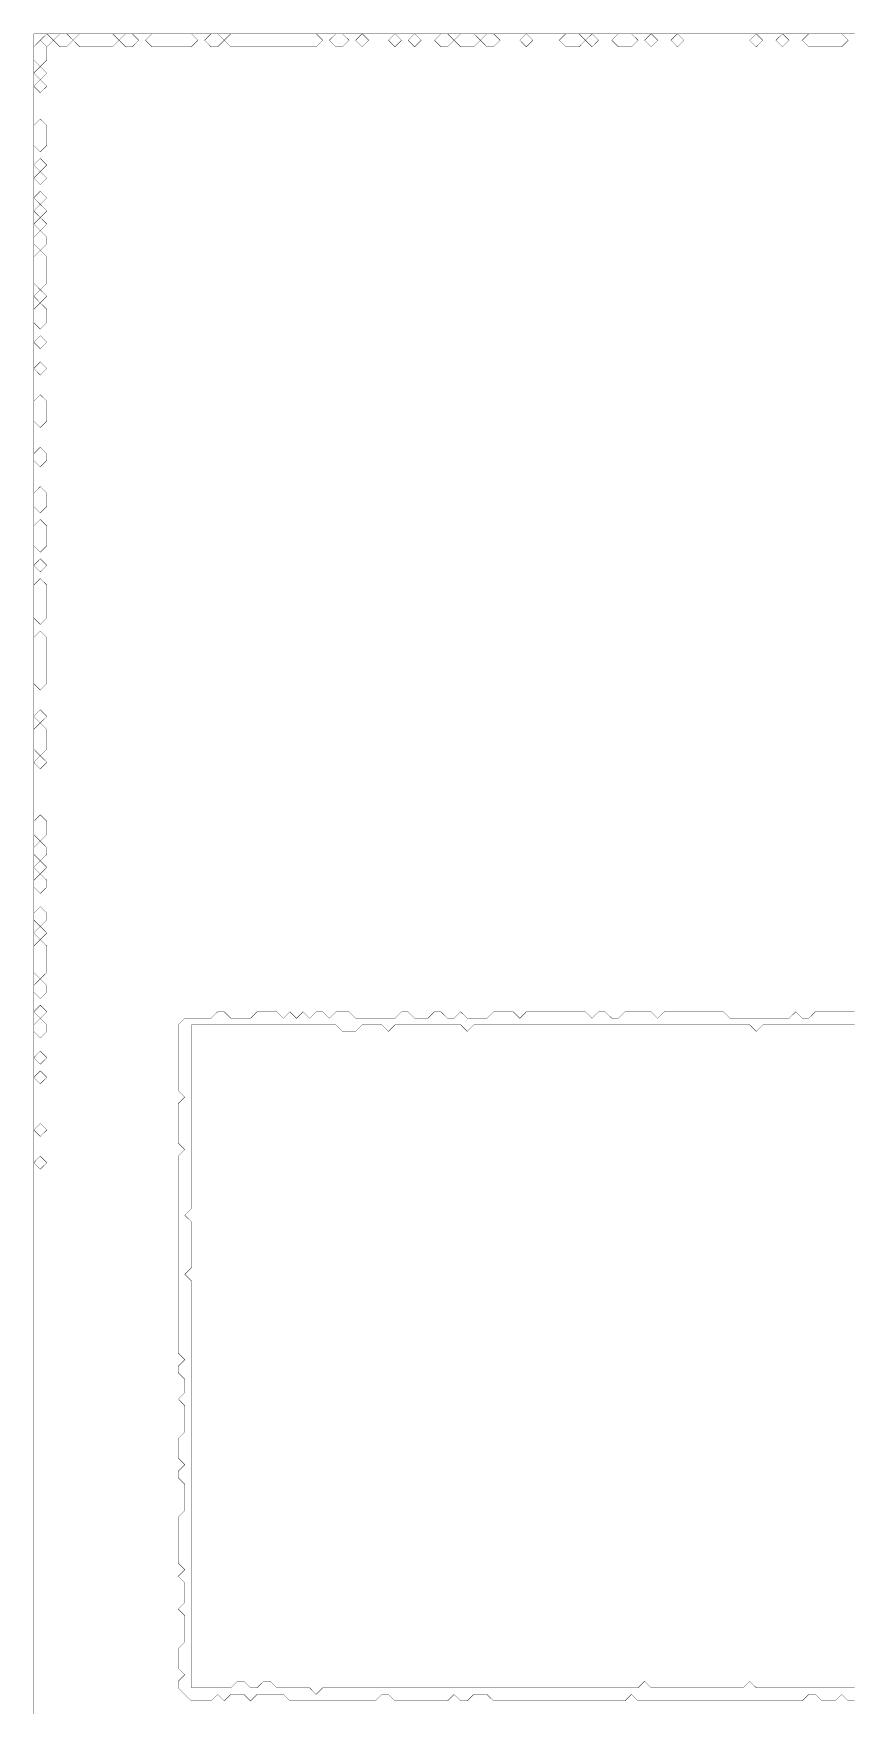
# Model space of a CAD drawing. Header units: metres. Extents: x 0 to 5082, y -5082 to 0.
# Drawn here: x 0 to 1238, y -2536 to 0 of the extents above; entities that cross this region are included whole.
import ezdxf

# ---------------------------------------------------------------- set-up
doc = ezdxf.new("R2010")
doc.units = ezdxf.units.M
doc.layers.add('conductor', color=1, linetype='Continuous')
doc.layers.add('substrate', color=5, linetype='Continuous')

msp = doc.modelspace()

# ---------------------------------------------------------------- linework, layer by layer
at = {"layer": 'conductor', "const_width": 0.5}
msp.add_lwpolyline([(1243.2, -1501.7), (1233.2, -1501.7), (1223.3, -1501.7), (1213.3, -1501.7), (1203.4, -1501.7), (1193.4, -1501.7), (1183.5, -1501.7), (1173.5, -1501.7), (1163.6, -1501.7), (1153.7, -1501.7), (1143.7, -1501.7), (1133.8, -1501.7), (1123.8, -1501.7), (1113.9, -1501.7), (1103.9, -1501.7), (1094, -1511.7), (1084, -1501.7), (1074.1, -1501.7), (1064.1, -1501.7), (1054.2, -1501.7), (1044.3, -1501.7), (1034.3, -1501.7), (1024.4, -1501.7), (1014.4, -1501.7), (1004.5, -1501.7), (994.5, -1501.7), (984.6, -1501.7), (974.6, -1501.7), (964.7, -1501.7), (954.8, -1501.7), (944.8, -1501.7), (934.9, -1501.7), (924.9, -1501.7), (915, -1501.7), (905, -1501.7), (895.1, -1501.7), (885.1, -1501.7), (875.2, -1501.7), (865.2, -1501.7), (855.3, -1501.7), (845.4, -1501.7), (835.4, -1501.7), (825.5, -1501.7), (815.5, -1501.7), (805.6, -1501.7), (795.6, -1501.7), (785.7, -1501.7), (775.7, -1501.7), (765.8, -1501.7), (755.8, -1501.7), (745.9, -1501.7), (736, -1501.7), (726, -1501.7), (716.1, -1501.7), (706.1, -1501.7), (696.2, -1501.7), (686.2, -1501.7), (676.3, -1501.7), (666.3, -1501.7), (656.4, -1511.7), (646.4, -1501.7), (636.5, -1501.7), (626.6, -1501.7), (616.6, -1501.7), (606.7, -1501.7), (596.7, -1501.7), (586.8, -1501.7), (576.8, -1501.7), (566.9, -1501.7), (556.9, -1501.7), (547, -1501.7), (537, -1511.7), (527.1, -1501.7), (517.2, -1501.7), (507.2, -1501.7), (497.3, -1501.7), (487.3, -1511.7), (477.4, -1511.7), (467.4, -1511.7), (457.5, -1501.7), (447.5, -1501.7), (437.6, -1501.7), (427.6, -1501.7), (417.7, -1501.7), (407.8, -1501.7), (397.8, -1501.7), (387.9, -1501.7), (377.9, -1501.7), (368, -1501.7), (358, -1501.7), (348.1, -1501.7), (338.1, -1501.7), (328.2, -1501.7), (318.2, -1501.7), (308.3, -1501.7), (298.4, -1501.7), (288.4, -1501.7), (278.5, -1501.7), (268.5, -1501.7), (258.6, -1501.7), (248.6, -1501.7), (238.7, -1501.7), (238.7, -1511.7), (238.7, -1521.6), (238.7, -1531.6), (238.7, -1541.5), (238.7, -1551.5), (238.7, -1561.4), (238.7, -1571.4), (238.7, -1581.3), (238.7, -1591.2), (238.7, -1601.2), (238.7, -1611.1), (238.7, -1621.1), (238.7, -1631), (238.7, -1641), (238.7, -1650.9), (238.7, -1660.9), (238.7, -1670.8), (238.7, -1680.8), (238.7, -1690.7), (238.7, -1700.6), (238.7, -1710.6), (238.7, -1720.5), (238.7, -1730.5), (238.7, -1740.4), (238.7, -1750.4), (238.7, -1760.3), (238.7, -1770.3), (238.7, -1780.2), (228.7, -1790.2), (238.7, -1800.1), (238.7, -1810), (238.7, -1820), (238.7, -1829.9), (238.7, -1839.9), (238.7, -1849.8), (238.7, -1859.8), (238.7, -1869.7), (228.7, -1879.7), (238.7, -1889.6), (238.7, -1899.6), (238.7, -1909.5), (238.7, -1919.4), (238.7, -1929.4), (238.7, -1939.3), (238.7, -1949.3), (238.7, -1959.2), (238.7, -1969.2), (238.7, -1979.1), (238.7, -1989.1), (238.7, -1999), (238.7, -2009), (238.7, -2018.9), (238.7, -2028.8), (238.7, -2038.8), (238.7, -2048.7), (238.7, -2058.7), (238.7, -2068.6), (238.7, -2078.6), (238.7, -2088.5), (238.7, -2098.5), (238.7, -2108.4), (238.7, -2118.4), (238.7, -2128.3), (238.7, -2138.2), (238.7, -2148.2), (238.7, -2158.1), (238.7, -2168.1), (238.7, -2178), (238.7, -2188), (238.7, -2197.9), (238.7, -2207.9), (238.7, -2217.8), (238.7, -2227.8), (238.7, -2237.7), (238.7, -2247.6), (238.7, -2257.6), (238.7, -2267.5), (238.7, -2277.5), (238.7, -2287.4), (238.7, -2297.4), (238.7, -2307.3), (238.7, -2317.3), (238.7, -2327.2), (238.7, -2337.1), (238.7, -2347.1), (238.7, -2357), (238.7, -2367), (238.7, -2376.9), (238.7, -2386.9), (238.7, -2396.8), (238.7, -2406.8), (238.7, -2416.7), (238.7, -2426.7), (238.7, -2436.6), (238.7, -2446.5), (238.7, -2456.5), (238.7, -2466.4), (238.7, -2476.4), (238.7, -2486.3), (238.7, -2496.3), (238.7, -2506.2), (248.6, -2506.2), (258.6, -2506.2), (268.5, -2506.2), (278.5, -2506.2), (288.4, -2506.2), (298.4, -2506.2), (308.3, -2496.3), (318.2, -2496.3), (328.2, -2506.2), (338.1, -2506.2), (348.1, -2496.3), (358, -2496.3), (368, -2506.2), (377.9, -2506.2), (387.9, -2506.2), (397.8, -2506.2), (407.8, -2506.2), (417.7, -2506.2), (427.6, -2516.2), (437.6, -2506.2), (447.5, -2506.2), (457.5, -2506.2), (467.4, -2506.2), (477.4, -2506.2), (487.3, -2506.2), (497.3, -2506.2), (507.2, -2506.2), (517.2, -2506.2), (527.1, -2506.2), (537, -2506.2), (547, -2506.2), (556.9, -2506.2), (566.9, -2506.2), (576.8, -2506.2), (586.8, -2506.2), (596.7, -2506.2), (606.7, -2506.2), (616.6, -2506.2), (626.6, -2506.2), (636.5, -2506.2), (646.4, -2506.2), (656.4, -2506.2), (666.3, -2506.2), (676.3, -2506.2), (686.2, -2506.2), (696.2, -2506.2), (706.1, -2506.2), (716.1, -2506.2), (726, -2506.2), (736, -2506.2), (745.9, -2506.2), (755.8, -2506.2), (765.8, -2506.2), (775.7, -2506.2), (785.7, -2506.2), (795.6, -2506.2), (805.6, -2506.2), (815.5, -2506.2), (825.5, -2506.2), (835.4, -2506.2), (845.4, -2506.2), (855.3, -2506.2), (865.2, -2506.2), (875.2, -2506.2), (885.1, -2506.2), (895.1, -2506.2), (905, -2506.2), (915, -2506.2), (924.9, -2496.3), (934.9, -2506.2), (944.8, -2506.2), (954.8, -2506.2), (964.7, -2506.2), (974.6, -2506.2), (984.6, -2506.2), (994.5, -2506.2), (1004.5, -2506.2), (1014.4, -2506.2), (1024.4, -2506.2), (1034.3, -2506.2), (1044.3, -2506.2), (1054.2, -2506.2), (1064.1, -2506.2), (1074.1, -2506.2), (1084, -2496.3), (1094, -2506.2), (1103.9, -2506.2), (1113.9, -2506.2), (1123.8, -2506.2), (1133.8, -2506.2), (1143.7, -2506.2), (1153.7, -2506.2), (1163.6, -2506.2), (1173.5, -2506.2), (1183.5, -2506.2), (1193.4, -2506.2), (1203.4, -2506.2), (1213.3, -2506.2), (1223.3, -2506.2), (1233.2, -2506.2), (1243.2, -2506.2)], dxfattribs=at)
at = {"layer": 'substrate', "const_width": 0.5}
for points in [[(1243.2, 0), (1233.2, 0), (1223.3, 0), (1213.3, 0), (1203.4, 0), (1193.4, 0), (1183.5, 0), (1173.5, 0), (1163.6, 0), (1153.7, 0), (1143.7, 0), (1133.8, 0), (1123.8, 0), (1113.9, 0), (1103.9, 0), (1094, 0), (1084, 0), (1074.1, 0), (1064.1, 0), (1054.2, 0), (1044.3, 0), (1034.3, 0), (1024.4, 0), (1014.4, 0), (1004.5, 0), (994.5, 0), (984.6, 0), (974.6, 0), (964.7, 0), (954.8, 0), (944.8, 0), (934.9, 0), (924.9, 0), (915, 0), (905, 0), (895.1, 0), (885.1, 0), (875.2, 0), (865.2, 0), (855.3, 0), (845.4, 0), (835.4, 0), (825.5, 0), (815.5, 0), (805.6, 0), (795.6, 0), (785.7, 0), (775.7, 0), (765.8, 0), (755.8, 0), (745.9, 0), (736, 0), (726, 0), (716.1, 0), (706.1, 0), (696.2, 0), (686.2, 0), (676.3, 0), (666.3, 0), (656.4, 0), (646.4, 0), (636.5, 0), (626.6, 0), (616.6, 0), (606.7, 0), (596.7, 0), (586.8, 0), (576.8, 0), (566.9, 0), (556.9, 0), (547, 0), (537, 0), (527.1, 0), (517.2, 0), (507.2, 0), (497.3, 0), (487.3, 0), (477.4, 0), (467.4, 0), (457.5, 0), (447.5, 0), (437.6, 0), (427.6, 0), (417.7, 0), (407.8, 0), (397.8, 0), (387.9, 0), (377.9, 0), (368, 0), (358, 0), (348.1, 0), (338.1, 0), (328.2, 0), (318.2, 0), (308.3, 0), (298.4, 0), (288.4, 0), (278.5, 0), (268.5, 0), (258.6, 0), (248.6, 0), (238.7, 0), (228.7, 0), (218.8, 0), (208.9, 0), (198.9, 0), (189, 0), (179, 0), (169.1, 0), (159.1, 0), (149.2, 0), (139.2, 0), (129.3, 0), (119.3, 0), (109.4, 0), (99.5, 0), (89.5, 0), (79.6, 0), (69.6, 0), (59.7, 0), (49.7, 0), (39.8, 0), (29.8, 0), (19.9, 0), (9.9, 0), (0, 0), (0, -9.9), (0, -19.9), (0, -29.8), (0, -39.8), (0, -49.7), (0, -59.7), (0, -69.6), (0, -79.6), (0, -89.5), (0, -99.5), (0, -109.4), (0, -119.3), (0, -129.3), (0, -139.2), (0, -149.2), (0, -159.1), (0, -169.1), (0, -179), (0, -189), (0, -198.9), (0, -208.9), (0, -218.8), (0, -228.7), (0, -238.7), (0, -248.6), (0, -258.6), (0, -268.5), (0, -278.5), (0, -288.4), (0, -298.4), (0, -308.3), (0, -318.2), (0, -328.2), (0, -338.1), (0, -348.1), (0, -358), (0, -368), (0, -377.9), (0, -387.9), (0, -397.8), (0, -407.8), (0, -417.7), (0, -427.6), (0, -437.6), (0, -447.5), (0, -457.5), (0, -467.4), (0, -477.4), (0, -487.3), (0, -497.3), (0, -507.2), (0, -517.2), (0, -527.1), (0, -537), (0, -547), (0, -556.9), (0, -566.9), (0, -576.8), (0, -586.8), (0, -596.7), (0, -606.7), (0, -616.6), (0, -626.6), (0, -636.5), (0, -646.4), (0, -656.4), (0, -666.3), (0, -676.3), (0, -686.2), (0, -696.2), (0, -706.1), (0, -716.1), (0, -726), (0, -736), (0, -745.9), (0, -755.8), (0, -765.8), (0, -775.7), (0, -785.7), (0, -795.6), (0, -805.6), (0, -815.5), (0, -825.5), (0, -835.4), (0, -845.4), (0, -855.3), (0, -865.2), (0, -875.2), (0, -885.1), (0, -895.1), (0, -905), (0, -915), (0, -924.9), (0, -934.9), (0, -944.8), (0, -954.8), (0, -964.7), (0, -974.6), (0, -984.6), (0, -994.5), (0, -1004.5), (0, -1014.4), (0, -1024.4), (0, -1034.3), (0, -1044.3), (0, -1054.2), (0, -1064.1), (0, -1074.1), (0, -1084), (0, -1094), (0, -1103.9), (0, -1113.9), (0, -1123.8), (0, -1133.8), (0, -1143.7), (0, -1153.7), (0, -1163.6), (0, -1173.5), (0, -1183.5), (0, -1193.4), (0, -1203.4), (0, -1213.3), (0, -1223.3), (0, -1233.2), (0, -1243.2), (0, -1253.1), (0, -1263.1), (0, -1273), (0, -1282.9), (0, -1292.9), (0, -1302.8), (0, -1312.8), (0, -1322.7), (0, -1332.7), (0, -1342.6), (0, -1352.6), (0, -1362.5), (0, -1372.5), (0, -1382.4), (0, -1392.3), (0, -1402.3), (0, -1412.2), (0, -1422.2), (0, -1432.1), (0, -1442.1), (0, -1452), (0, -1462), (0, -1471.9), (0, -1481.9), (0, -1491.8), (0, -1501.7), (0, -1511.7), (0, -1521.6), (0, -1531.6), (0, -1541.5), (0, -1551.5), (0, -1561.4), (0, -1571.4), (0, -1581.3), (0, -1591.2), (0, -1601.2), (0, -1611.1), (0, -1621.1), (0, -1631), (0, -1641), (0, -1650.9), (0, -1660.9), (0, -1670.8), (0, -1680.8), (0, -1690.7), (0, -1700.6), (0, -1710.6), (0, -1720.5), (0, -1730.5), (0, -1740.4), (0, -1750.4), (0, -1760.3), (0, -1770.3), (0, -1780.2), (0, -1790.2), (0, -1800.1), (0, -1810), (0, -1820), (0, -1829.9), (0, -1839.9), (0, -1849.8), (0, -1859.8), (0, -1869.7), (0, -1879.7), (0, -1889.6), (0, -1899.6), (0, -1909.5), (0, -1919.4), (0, -1929.4), (0, -1939.3), (0, -1949.3), (0, -1959.2), (0, -1969.2), (0, -1979.1), (0, -1989.1), (0, -1999), (0, -2009), (0, -2018.9), (0, -2028.8), (0, -2038.8), (0, -2048.7), (0, -2058.7), (0, -2068.6), (0, -2078.6), (0, -2088.5), (0, -2098.5), (0, -2108.4), (0, -2118.4), (0, -2128.3), (0, -2138.2), (0, -2148.2), (0, -2158.1), (0, -2168.1), (0, -2178), (0, -2188), (0, -2197.9), (0, -2207.9), (0, -2217.8), (0, -2227.8), (0, -2237.7), (0, -2247.6), (0, -2257.6), (0, -2267.5), (0, -2277.5), (0, -2287.4), (0, -2297.4), (0, -2307.3), (0, -2317.3), (0, -2327.2), (0, -2337.1), (0, -2347.1), (0, -2357), (0, -2367), (0, -2376.9), (0, -2386.9), (0, -2396.8), (0, -2406.8), (0, -2416.7), (0, -2426.7), (0, -2436.6), (0, -2446.5), (0, -2456.5), (0, -2466.4), (0, -2476.4), (0, -2486.3), (0, -2496.3), (0, -2506.2), (0, -2516.2), (0, -2526.1), (0, -2536.1), (0, -2546)], [(1243.2, -2526.1), (1233.2, -2526.1), (1223.3, -2516.2), (1213.3, -2526.1), (1203.4, -2526.1), (1193.4, -2526.1), (1183.5, -2516.2), (1173.5, -2516.2), (1163.6, -2526.1), (1153.7, -2526.1), (1143.7, -2526.1), (1133.8, -2526.1), (1123.8, -2526.1), (1113.9, -2526.1), (1103.9, -2526.1), (1094, -2526.1), (1084, -2526.1), (1074.1, -2526.1), (1064.1, -2526.1), (1054.2, -2526.1), (1044.3, -2526.1), (1034.3, -2526.1), (1024.4, -2526.1), (1014.4, -2526.1), (1004.5, -2526.1), (994.5, -2526.1), (984.6, -2526.1), (974.6, -2526.1), (964.7, -2526.1), (954.8, -2526.1), (944.8, -2526.1), (934.9, -2526.1), (924.9, -2526.1), (915, -2526.1), (905, -2516.2), (895.1, -2526.1), (885.1, -2526.1), (875.2, -2526.1), (865.2, -2526.1), (855.3, -2526.1), (845.4, -2526.1), (835.4, -2526.1), (825.5, -2526.1), (815.5, -2526.1), (805.6, -2526.1), (795.6, -2526.1), (785.7, -2526.1), (775.7, -2526.1), (765.8, -2526.1), (755.8, -2526.1), (745.9, -2526.1), (736, -2526.1), (726, -2526.1), (716.1, -2526.1), (706.1, -2526.1), (696.2, -2526.1), (686.2, -2516.2), (676.3, -2516.2), (666.3, -2516.2), (656.4, -2526.1), (646.4, -2526.1), (636.5, -2516.2), (626.6, -2526.1), (616.6, -2526.1), (606.7, -2526.1), (596.7, -2526.1), (586.8, -2526.1), (576.8, -2526.1), (566.9, -2526.1), (556.9, -2526.1), (547, -2526.1), (537, -2516.2), (527.1, -2516.2), (517.2, -2526.1), (507.2, -2526.1), (497.3, -2526.1), (487.3, -2526.1), (477.4, -2526.1), (467.4, -2526.1), (457.5, -2526.1), (447.5, -2526.1), (437.6, -2526.1), (427.6, -2526.1), (417.7, -2526.1), (407.8, -2526.1), (397.8, -2526.1), (387.9, -2526.1), (377.9, -2516.2), (368, -2516.2), (358, -2516.2), (348.1, -2516.2), (338.1, -2516.2), (328.2, -2526.1), (318.2, -2516.2), (308.3, -2516.2), (298.4, -2516.2), (288.4, -2526.1), (278.5, -2516.2), (268.5, -2526.1), (258.6, -2526.1), (248.6, -2526.1), (238.7, -2526.1), (228.7, -2516.2), (218.8, -2506.2), (218.8, -2496.3), (228.7, -2486.3), (218.8, -2476.4), (218.8, -2466.4), (218.8, -2456.5), (218.8, -2446.5), (228.7, -2436.6), (228.7, -2426.7), (228.7, -2416.7), (228.7, -2406.8), (228.7, -2396.8), (218.8, -2386.9), (228.7, -2376.9), (228.7, -2367), (228.7, -2357), (228.7, -2347.1), (218.8, -2337.1), (228.7, -2327.2), (218.8, -2317.3), (218.8, -2307.3), (218.8, -2297.4), (218.8, -2287.4), (218.8, -2277.5), (218.8, -2267.5), (218.8, -2257.6), (218.8, -2247.6), (228.7, -2237.7), (228.7, -2227.8), (228.7, -2217.8), (228.7, -2207.9), (228.7, -2197.9), (218.8, -2188), (218.8, -2178), (228.7, -2168.1), (218.8, -2158.1), (218.8, -2148.2), (218.8, -2138.2), (218.8, -2128.3), (228.7, -2118.4), (228.7, -2108.4), (228.7, -2098.5), (228.7, -2088.5), (228.7, -2078.6), (218.8, -2068.6), (228.7, -2058.7), (228.7, -2048.7), (228.7, -2038.8), (218.8, -2028.8), (218.8, -2018.9), (228.7, -2009), (218.8, -1999), (218.8, -1989.1), (218.8, -1979.1), (218.8, -1969.2), (218.8, -1959.2), (218.8, -1949.3), (218.8, -1939.3), (218.8, -1929.4), (218.8, -1919.4), (218.8, -1909.5), (218.8, -1899.6), (218.8, -1889.6), (218.8, -1879.7), (218.8, -1869.7), (218.8, -1859.8), (218.8, -1849.8), (218.8, -1839.9), (218.8, -1829.9), (218.8, -1820), (218.8, -1810), (218.8, -1800.1), (218.8, -1790.2), (218.8, -1780.2), (218.8, -1770.3), (218.8, -1760.3), (218.8, -1750.4), (218.8, -1740.4), (218.8, -1730.5), (218.8, -1720.5), (218.8, -1710.6), (218.8, -1700.6), (228.7, -1690.7), (218.8, -1680.8), (218.8, -1670.8), (218.8, -1660.9), (218.8, -1650.9), (218.8, -1641), (218.8, -1631), (218.8, -1621.1), (228.7, -1611.1), (218.8, -1601.2), (218.8, -1591.2), (218.8, -1581.3), (218.8, -1571.4), (218.8, -1561.4), (218.8, -1551.5), (218.8, -1541.5), (218.8, -1531.6), (218.8, -1521.6), (218.8, -1511.7), (218.8, -1501.7), (228.7, -1491.8), (238.7, -1491.8), (248.6, -1491.8), (258.6, -1491.8), (268.5, -1491.8), (278.5, -1481.9), (288.4, -1481.9), (298.4, -1491.8), (308.3, -1491.8), (318.2, -1491.8), (328.2, -1491.8), (338.1, -1481.9), (348.1, -1481.9), (358, -1481.9), (368, -1481.9), (377.9, -1491.8), (387.9, -1481.9), (397.8, -1491.8), (407.8, -1481.9), (417.7, -1491.8), (427.6, -1481.9), (437.6, -1481.9), (447.5, -1491.8), (457.5, -1481.9), (467.4, -1481.9), (477.4, -1481.9), (487.3, -1491.8), (497.3, -1491.8), (507.2, -1491.8), (517.2, -1491.8), (527.1, -1491.8), (537, -1491.8), (547, -1491.8), (556.9, -1481.9), (566.9, -1481.9), (576.8, -1491.8), (586.8, -1491.8), (596.7, -1491.8), (606.7, -1481.9), (616.6, -1481.9), (626.6, -1491.8), (636.5, -1491.8), (646.4, -1481.9), (656.4, -1491.8), (666.3, -1491.8), (676.3, -1491.8), (686.2, -1491.8), (696.2, -1481.9), (706.1, -1481.9), (716.1, -1481.9), (726, -1481.9), (736, -1491.8), (745.9, -1481.9), (755.8, -1481.9), (765.8, -1481.9), (775.7, -1481.9), (785.7, -1481.9), (795.6, -1481.9), (805.6, -1481.9), (815.5, -1481.9), (825.5, -1481.9), (835.4, -1481.9), (845.4, -1491.8), (855.3, -1481.9), (865.2, -1481.9), (875.2, -1491.8), (885.1, -1491.8), (895.1, -1481.9), (905, -1481.9), (915, -1481.9), (924.9, -1481.9), (934.9, -1481.9), (944.8, -1491.8), (954.8, -1481.9), (964.7, -1481.9), (974.6, -1481.9), (984.6, -1481.9), (994.5, -1481.9), (1004.5, -1481.9), (1014.4, -1481.9), (1024.4, -1481.9), (1034.3, -1481.9), (1044.3, -1481.9), (1054.2, -1491.8), (1064.1, -1491.8), (1074.1, -1491.8), (1084, -1491.8), (1094, -1491.8), (1103.9, -1491.8), (1113.9, -1491.8), (1123.8, -1491.8), (1133.8, -1491.8), (1143.7, -1491.8), (1153.7, -1481.9), (1163.6, -1491.8), (1173.5, -1491.8), (1183.5, -1481.9), (1193.4, -1481.9), (1203.4, -1481.9), (1213.3, -1481.9), (1223.3, -1481.9), (1233.2, -1481.9), (1243.2, -1481.9)]]:
    msp.add_lwpolyline(points, dxfattribs=at)
for points in [[(9.9, -9.9), (19.9, 0), (29.8, -9.9), (19.9, -19.9)], [(29.8, -9.9), (39.8, 0), (49.7, 0), (59.7, -9.9), (49.7, -19.9), (39.8, -19.9)], [(59.7, -9.9), (69.6, 0), (79.6, 0), (89.5, 0), (99.5, 0), (109.4, 0), (119.3, 0), (129.3, -9.9), (119.3, -19.9), (109.4, -19.9), (99.5, -19.9), (89.5, -19.9), (79.6, -19.9), (69.6, -19.9)], [(129.3, -9.9), (139.2, 0), (149.2, 0), (159.1, -9.9), (149.2, -19.9), (139.2, -19.9)], [(169.1, -9.9), (179, 0), (189, 0), (198.9, 0), (208.9, 0), (218.8, 0), (228.7, 0), (238.7, 0), (248.6, -9.9), (238.7, -19.9), (228.7, -19.9), (218.8, -19.9), (208.9, -19.9), (198.9, -19.9), (189, -19.9), (179, -19.9)], [(258.6, -9.9), (268.5, 0), (278.5, 0), (288.4, -9.9), (278.5, -19.9), (268.5, -19.9)], [(288.4, -9.9), (298.4, 0), (308.3, 0), (318.2, 0), (328.2, 0), (338.1, 0), (348.1, 0), (358, 0), (368, 0), (377.9, 0), (387.9, 0), (397.8, 0), (407.8, 0), (417.7, 0), (427.6, 0), (437.6, -9.9), (427.6, -19.9), (417.7, -19.9), (407.8, -19.9), (397.8, -19.9), (387.9, -19.9), (377.9, -19.9), (368, -19.9), (358, -19.9), (348.1, -19.9), (338.1, -19.9), (328.2, -19.9), (318.2, -19.9), (308.3, -19.9), (298.4, -19.9)], [(447.5, -9.9), (457.5, 0), (467.4, 0), (477.4, -9.9), (467.4, -19.9), (457.5, -19.9)], [(487.3, -9.9), (497.3, 0), (507.2, -9.9), (497.3, -19.9)], [(537, -9.9), (547, 0), (556.9, -9.9), (547, -19.9)], [(566.9, -9.9), (576.8, 0), (586.8, -9.9), (576.8, -19.9)], [(606.7, -9.9), (616.6, 0), (626.6, 0), (636.5, -9.9), (626.6, -19.9), (616.6, -19.9)], [(636.5, -9.9), (646.4, 0), (656.4, 0), (666.3, 0), (676.3, -9.9), (666.3, -19.9), (656.4, -19.9), (646.4, -19.9)], [(676.3, -9.9), (686.2, 0), (696.2, 0), (706.1, -9.9), (696.2, -19.9), (686.2, -19.9)], [(736, -9.9), (745.9, 0), (755.8, -9.9), (745.9, -19.9)], [(795.6, -9.9), (805.6, 0), (815.5, 0), (825.5, 0), (835.4, -9.9), (825.5, -19.9), (815.5, -19.9), (805.6, -19.9)], [(835.4, -9.9), (845.4, 0), (855.3, -9.9), (845.4, -19.9)], [(875.2, -9.9), (885.1, 0), (895.1, 0), (905, 0), (915, -9.9), (905, -19.9), (895.1, -19.9), (885.1, -19.9)], [(924.9, -9.9), (934.9, 0), (944.8, -9.9), (934.9, -19.9)], [(964.7, -9.9), (974.6, 0), (984.6, -9.9), (974.6, -19.9)], [(1084, -9.9), (1094, 0), (1103.9, -9.9), (1094, -19.9)], [(1123.8, -9.9), (1133.8, 0), (1143.7, -9.9), (1133.8, -19.9)], [(1163.6, -9.9), (1173.5, 0), (1183.5, 0), (1193.4, 0), (1203.4, 0), (1213.3, 0), (1223.3, 0), (1233.2, -9.9), (1223.3, -19.9), (1213.3, -19.9), (1203.4, -19.9), (1193.4, -19.9), (1183.5, -19.9), (1173.5, -19.9)], [(0, -19.9), (9.9, -9.9), (19.9, -19.9), (19.9, -29.8), (19.9, -39.8), (9.9, -49.7), (0, -39.8), (0, -29.8)], [(0, -59.7), (9.9, -49.7), (19.9, -59.7), (9.9, -69.6)], [(0, -79.6), (9.9, -69.6), (19.9, -79.6), (9.9, -89.5)], [(0, -139.2), (9.9, -129.3), (19.9, -139.2), (19.9, -149.2), (19.9, -159.1), (19.9, -169.1), (9.9, -179), (0, -169.1), (0, -159.1), (0, -149.2)], [(0, -198.9), (9.9, -189), (19.9, -198.9), (9.9, -208.9)], [(0, -218.8), (9.9, -208.9), (19.9, -218.8), (9.9, -228.7)], [(0, -248.6), (9.9, -238.7), (19.9, -248.6), (9.9, -258.6)], [(0, -268.5), (9.9, -258.6), (19.9, -268.5), (9.9, -278.5)], [(0, -288.4), (9.9, -278.5), (19.9, -288.4), (9.9, -298.4)], [(0, -308.3), (9.9, -298.4), (19.9, -308.3), (19.9, -318.2), (9.9, -328.2), (0, -318.2)], [(0, -338.1), (9.9, -328.2), (19.9, -338.1), (19.9, -348.1), (19.9, -358), (19.9, -368), (19.9, -377.9), (9.9, -387.9), (0, -377.9), (0, -368), (0, -358), (0, -348.1)], [(0, -397.8), (9.9, -387.9), (19.9, -397.8), (9.9, -407.8)], [(0, -417.7), (9.9, -407.8), (19.9, -417.7), (19.9, -427.6), (19.9, -437.6), (9.9, -447.5), (0, -437.6), (0, -427.6)], [(0, -467.4), (9.9, -457.5), (19.9, -467.4), (9.9, -477.4)], [(0, -507.2), (9.9, -497.3), (19.9, -507.2), (9.9, -517.2)], [(0, -556.9), (9.9, -547), (19.9, -556.9), (19.9, -566.9), (19.9, -576.8), (19.9, -586.8), (9.9, -596.7), (0, -586.8), (0, -576.8), (0, -566.9)], [(0, -636.5), (9.9, -626.6), (19.9, -636.5), (19.9, -646.4), (9.9, -656.4), (0, -646.4)], [(0, -696.2), (9.9, -686.2), (19.9, -696.2), (19.9, -706.1), (19.9, -716.1), (9.9, -726), (0, -716.1), (0, -706.1)], [(0, -745.9), (9.9, -736), (19.9, -745.9), (19.9, -755.8), (19.9, -765.8), (19.9, -775.7), (9.9, -785.7), (0, -775.7), (0, -765.8), (0, -755.8)], [(0, -805.6), (9.9, -795.6), (19.9, -805.6), (9.9, -815.5)], [(0, -835.4), (9.9, -825.5), (19.9, -835.4), (19.9, -845.4), (19.9, -855.3), (19.9, -865.2), (19.9, -875.2), (19.9, -885.1), (9.9, -895.1), (0, -885.1), (0, -875.2), (0, -865.2), (0, -855.3), (0, -845.4)], [(0, -915), (9.9, -905), (19.9, -915), (19.9, -924.9), (19.9, -934.9), (19.9, -944.8), (19.9, -954.8), (19.9, -964.7), (19.9, -974.6), (19.9, -984.6), (9.9, -994.5), (0, -984.6), (0, -974.6), (0, -964.7), (0, -954.8), (0, -944.8), (0, -934.9), (0, -924.9)], [(0, -1034.3), (9.9, -1024.4), (19.9, -1034.3), (9.9, -1044.3)], [(0, -1054.2), (9.9, -1044.3), (19.9, -1054.2), (19.9, -1064.1), (19.9, -1074.1), (19.9, -1084), (9.9, -1094), (0, -1084), (0, -1074.1), (0, -1064.1)], [(0, -1103.9), (9.9, -1094), (19.9, -1103.9), (9.9, -1113.9)], [(0, -1193.4), (9.9, -1183.5), (19.9, -1193.4), (19.9, -1203.4), (19.9, -1213.3), (9.9, -1223.3), (0, -1213.3), (0, -1203.4)], [(0, -1233.2), (9.9, -1223.3), (19.9, -1233.2), (19.9, -1243.2), (9.9, -1253.1), (0, -1243.2)], [(0, -1263.1), (9.9, -1253.1), (19.9, -1263.1), (9.9, -1273)], [(0, -1282.9), (9.9, -1273), (19.9, -1282.9), (19.9, -1292.9), (9.9, -1302.8), (0, -1292.9)], [(0, -1332.7), (9.9, -1322.7), (19.9, -1332.7), (19.9, -1342.6), (9.9, -1352.6), (0, -1342.6)], [(0, -1362.5), (9.9, -1352.6), (19.9, -1362.5), (9.9, -1372.5)], [(0, -1382.4), (9.9, -1372.5), (19.9, -1382.4), (19.9, -1392.3), (19.9, -1402.3), (19.9, -1412.2), (19.9, -1422.2), (9.9, -1432.1), (0, -1422.2), (0, -1412.2), (0, -1402.3), (0, -1392.3)], [(0, -1442.1), (9.9, -1432.1), (19.9, -1442.1), (19.9, -1452), (9.9, -1462), (0, -1452)], [(0, -1481.9), (9.9, -1471.9), (19.9, -1481.9), (9.9, -1491.8)], [(0, -1501.7), (9.9, -1491.8), (19.9, -1501.7), (19.9, -1511.7), (9.9, -1521.6), (0, -1511.7)], [(0, -1551.5), (9.9, -1541.5), (19.9, -1551.5), (9.9, -1561.4)], [(0, -1581.3), (9.9, -1571.4), (19.9, -1581.3), (9.9, -1591.2)], [(0, -1660.9), (9.9, -1650.9), (19.9, -1660.9), (9.9, -1670.8)], [(0, -1710.6), (9.9, -1700.6), (19.9, -1710.6), (9.9, -1720.5)]]:
    msp.add_lwpolyline(points, close=True, dxfattribs=at)

doc.saveas('drawing.dxf')
